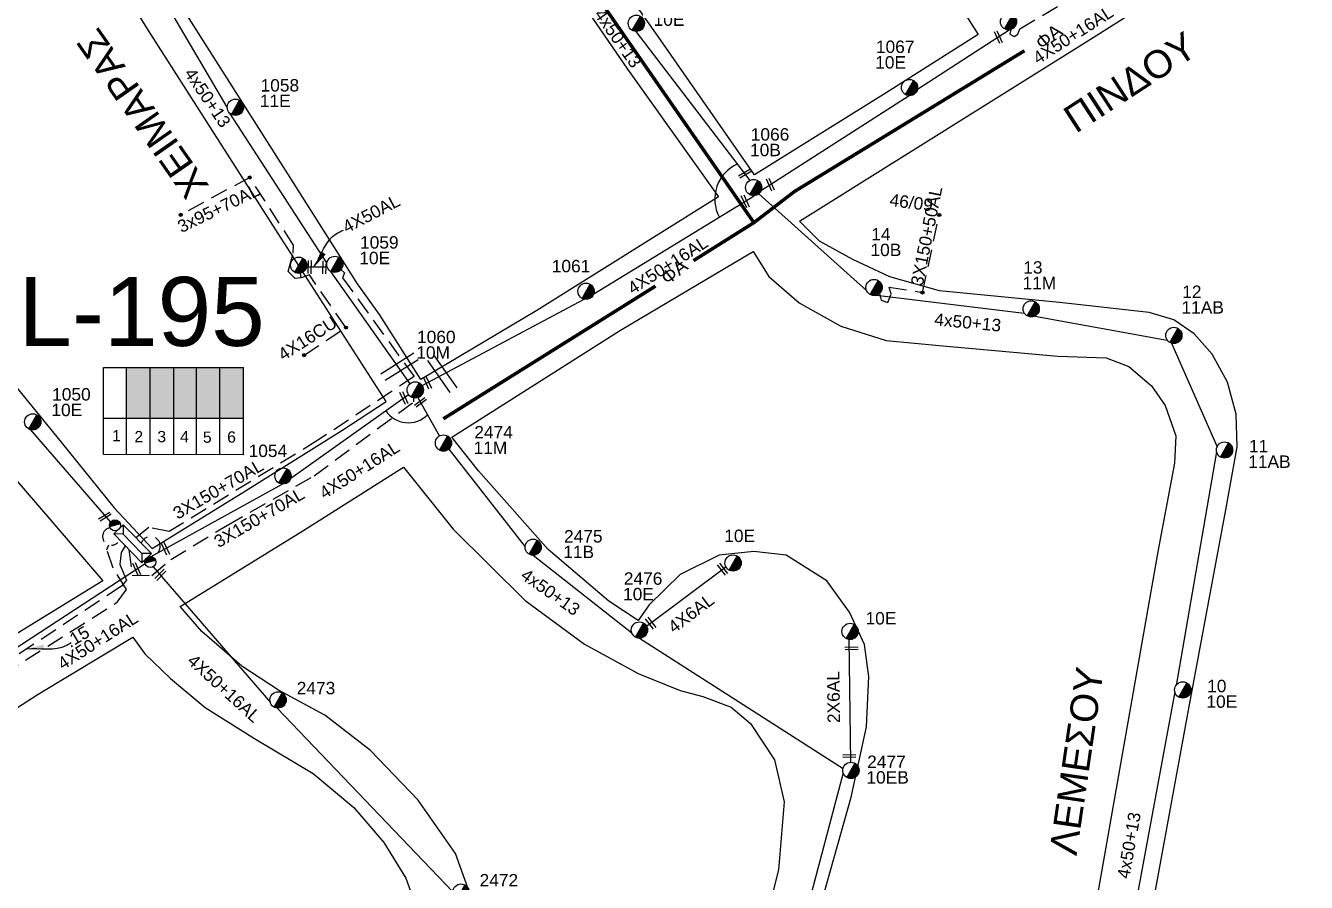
# Model space of a CAD drawing. Header units: millimetres. Extents: x 645 to 3057, y 900 to 1793.
# Drawn here: x 1783.8 to 1969.6, y 1432.7 to 1557 of the extents above; entities that cross this region are included whole.
import ezdxf

# ---------------------------------------------------------------- set-up
doc = ezdxf.new("R2010")
doc.units = ezdxf.units.MM
doc.linetypes.add('DASHED', pattern=[19.05, 12.7, -6.35])
for name, color, linetype in [('Pillar OTE', 7, 'Continuous'), ('Άγνωστα', 7, 'Continuous'), ('Γέφυρες Εναέριου Δικτύου', 7, 'Continuous'), ('Γυμνά εναέρια ΧΤ (3Φ)   4x50AL', 7, 'Continuous'), ('Γυμνά εναέρια ΧΤ και ΦΟΠ (3Φ)   4x50+16AL', 7, 'Continuous'), ('Επιγραφές - Σχήματα', 7, 'Continuous'), ('Καλώδια ΧΤ   2x6AL', 7, 'DASHED'), ('Καλώδια ΧΤ   3x150+50AL', 7, 'DASHED'), ('Καλώδια ΧΤ   3x150AL+50XLPE', 7, 'DASHED'), ('Μηχανική τομή', 7, 'Continuous'), ('Στύλος ΦΜ', 7, 'Continuous'), ('Στύλος ΦΜ @ 1', 7, 'Continuous'), ('Συνδέσεις', 7, 'Continuous'), ('Τομή', 7, 'Continuous'), ('Υποσταθμός εναέριος 2 στύλων', 7, 'Continuous'), ('Υποσταθμός πόλεως', 7, 'Continuous'), ('Υπόβαθρο ΔΕΗ', 7, 'Continuous'), ('Υπόγεια καλώδια Δικτύου ΧΤ και Παρ. ΧΤ - 3X150+70 AL', 7, 'DASHED'), ('Υπόγεια καλώδια Παροχών ΧΤ   .15', 7, 'DASHED'), ('Υπόγεια καλώδια Παροχών ΧΤ   4x16CU', 7, 'DASHED'), ('Υπόγεια καλώδια Παροχών ΧΤ   4x6', 7, 'DASHED')]:
    doc.layers.add(name, color=color, linetype=linetype)
doc.styles.get("Standard").update_dxf_attribs({"font": 'arial.ttf'})
doc.linetypes.add('SYN_LINE', pattern='A,0.5,-0.0001,["/\\/\\/\\/",Standard,S=0.1,R=0,X=0,Y=-0.05],-0.25', length=0.7501)
doc.dimstyles.new('ISO-25', dxfattribs={"dimtxt": 2.5, "dimasz": 2.5, "dimexe": 1.25, "dimexo": 0.625, "dimtad": 1, "dimtxsty": 'Standard', "dimcen": 2.5, "dimadec": 0, "dimazin": 0, "dimtfac": 1, "dimtmove": 0, "dimatfit": 3, "dimfxl": 1, "dimarcsym": 0})

# ---------------------------------------------------------------- blocks, each defined once
blk = doc.blocks.new('ΥΠΑΡΧΩΝ ΤΣΙΜΕΝΤΕΝΙΟΣ ΣΤΥΛΟΣ')
at = {"layer": 'Στύλος ΦΜ'}
blk.add_hatch(color=256, dxfattribs=at).paths.add_polyline_path([(-1.29, -2.28, 0.574793), (2.62, 0, 0.268822), (1.3, 2.27)])
blk.add_line((-1.29, -2.28), (1.3, 2.27), dxfattribs=at)
blk.add_circle((0, 0), 2.62, dxfattribs=at)
at = {"layer": 'Στύλος ΦΜ', "flags": 4}
for tag, p in [('ΑΡΙΘΜΟΣ', (-4.68, 8.05)), ('ΤΥΠΟΣ', (-4.91, 3.03))]:
    blk.add_attdef(tag, p, '', height=4, dxfattribs=at)
blk = doc.blocks.new('ΥΠΟΣΤΑΘΜΟΣ ΕΝΑΕΡΙΟΣ ΕΠΙ 2 ΣΤΥΛΩΝ')
at = {"layer": 'Υποσταθμός εναέριος 2 στύλων', "linetype": 'Continuous'}
for points in [[(-11.97, -2.11, 0.574793), (-8.45, -0.07, 0.268822), (-9.64, 1.98)], [(9.68, -2.15, 0.574793), (13.19, -0.1, 0.268822), (12.01, 1.95)]]:
    blk.add_hatch(color=256, dxfattribs=at).paths.add_polyline_path(points)
for p, q in [((-11.97, -2.11), (-9.64, 1.98)), ((9.68, -2.15), (12.01, 1.95))]:
    blk.add_line(p, q, dxfattribs=at)
for centre in [(-10.81, -0.07), (10.84, -0.1)]:
    blk.add_circle(centre, 2.36, dxfattribs=at)
at = {"layer": 'Υποσταθμός πόλεως', "linetype": 'Continuous', "ltscale": 40}
blk.add_lwpolyline([(-8.57, 2.82), (8.57, 2.82), (8.57, -2.82), (-8.57, -2.82)], close=True, dxfattribs=at)
for points in [[(-5.75, 0), (-8.57, 2.82)], [(-8.57, -2.82), (-5.75, 0)], [(-5.75, 0), (5.75, 0)], [(5.75, 0), (8.57, 2.82)], [(8.57, -2.82), (5.75, 0)]]:
    blk.add_lwpolyline(points, dxfattribs=at)
at = {"layer": 'Υποσταθμός εναέριος 2 στύλων', "ltscale": 40, "flags": 1}
for tag, p in [('ΜΕΤΑΣΧΗΜΑΤΙΣΜΟΣ', (14.09, 2.51)), ('ΙΣΧΥΣ', (14.07, -0.28)), ('ΑΡΙΘΜΟΣ', (14.19, -3))]:
    blk.add_attdef(tag, p, '', height=1.8, dxfattribs=at)
blk = doc.blocks.new('ΜΗΧΑΝΙΚΗ ΤΟΜΗ')
at = {"layer": 'Μηχανική τομή', "ltscale": 40}
for p, q in [((-1.89, 0.78), (1.89, 0.78)), ((1.89, 0), (-1.89, 0))]:
    blk.add_line(p, q, dxfattribs=at)
blk = doc.blocks.new('ΤΟΜΗ')
at = {"layer": 'Τομή', "ltscale": 40}
for p, q in [((-5.68, 0), (5.68, 0)), ((5.68, -2.33), (-5.68, -2.33))]:
    blk.add_line(p, q, dxfattribs=at)
blk = doc.blocks.new('_ΣΥΝΔΕΣΗ')
at = {"layer": 'Συνδέσεις', "linetype": 'SYN_LINE', "ltscale": 40}
blk.add_hatch(color=256, dxfattribs=at).paths.add_polyline_path([(0.5, -0.01, 1), (-0.5, -0.01, 1)])
at = {"layer": 'Συνδέσεις'}
blk.add_circle((0, -0.01), 0.5, dxfattribs=at)

msp = doc.modelspace()

# ---------------------------------------------------------------- hatches: boundary and pattern name
at = {"layer": 'Καλώδια ΧΤ   3x150AL+50XLPE', "linetype": 'DASHED', "ltscale": 0.2}
h = msp.add_hatch(color=27, dxfattribs=at)
h.dxf.hatch_style = 1
h.paths.add_polyline_path([(1801.8606, 1507.43183), (1798.42072, 1507.43205), (1798.42026, 1500.07146), (1801.86014, 1500.06812)])
h = msp.add_hatch(color=5, dxfattribs=at)
h.dxf.hatch_style = 1
h.paths.add_polyline_path([(1805.30017, 1507.43162), (1801.8606, 1507.43183), (1801.86014, 1500.06812), (1805.29971, 1500.06478)])
h = msp.add_hatch(color=173, dxfattribs=at)
h.dxf.hatch_style = 1
h.paths.add_polyline_path([(1808.59773, 1507.43141), (1805.30017, 1507.43162), (1805.29971, 1500.06478), (1808.59726, 1500.06157)])
h = msp.add_hatch(color=30, dxfattribs=at)
h.dxf.hatch_style = 1
h.paths.add_polyline_path([(1811.98372, 1507.4312), (1808.59773, 1507.43141), (1808.59726, 1500.06157), (1811.98326, 1500.05829)])
h = msp.add_hatch(color=85, dxfattribs=at)
h.dxf.hatch_style = 1
h.paths.add_polyline_path([(1815.38037, 1507.43099), (1811.98372, 1507.4312), (1811.98326, 1500.05829), (1815.37991, 1500.05499)])

# ---------------------------------------------------------------- linework, layer by layer
at = {"layer": 'Pillar OTE', "ltscale": 40}
for points in [[(1795.09202, 1494.79197), (1795.09281, 1507.43226), (1815.38037, 1507.43099)], [(1798.41993, 1494.78957), (1798.42072, 1507.43205)], [(1801.85981, 1494.78614), (1801.8606, 1507.43183)], [(1805.29938, 1494.7827), (1805.30017, 1507.43162)], [(1808.59693, 1494.77941), (1808.59773, 1507.43141)], [(1811.98293, 1494.77603), (1811.98372, 1507.4312)], [(1815.37958, 1494.89507), (1815.38037, 1507.43099)], [(1795.09235, 1500.07469), (1815.37991, 1500.05499)], [(1815.37957, 1494.76323), (1815.37957, 1494.76323), (1795.09202, 1494.7929)], [(1815.37957, 1494.77264), (1815.37958, 1494.89507)]]:
    msp.add_lwpolyline(points, dxfattribs=at)
at = {"layer": 'Άγνωστα', "color": 30, "linetype": 'DASHED', "ltscale": 0.2}
msp.add_lwpolyline([(1926.71827, 1556.44364), (1926.54189, 1555.75223), (1927.16708, 1555.43086), (1927.73869, 1555.78795), (1928.00662, 1556.55566), (1950.9096, 1570.0529), (1964.78646, 1580.5518)], dxfattribs=at)
at = {"layer": 'Άγνωστα', "color": 85}
for points in [[(1813.04761, 1545.19314), (1797.88566, 1570.94791)], [(1827.49625, 1522.62011), (1813.44043, 1544.29308)], [(1890.16915, 1532.63198), (1905.80007, 1518.54511)], [(1839.56051, 1505.07857), (1828.09095, 1521.34872)], [(1907.21632, 1517.90759), (1928.65551, 1515.30726)], [(1930.16728, 1514.87402), (1949.37767, 1511.40633)], [(1950.01484, 1510.94559), (1956.61175, 1495.91863)], [(1956.55104, 1495.18148), (1950.66583, 1461.32204)], [(1950.49089, 1460.37103), (1944.45283, 1427.67196)]]:
    msp.add_lwpolyline(points, dxfattribs=at)
at = {"layer": 'Άγνωστα', "color": 27}
for points in [[(1872.29357, 1556.18032), (1888.83882, 1534.5599)], [(1784.44498, 1498.42882), (1796.09923, 1484.98021)]]:
    msp.add_lwpolyline(points, dxfattribs=at)
at = {"layer": 'Άγνωστα', "color": 85, "linetype": 'DASHED', "ltscale": 0.2}
msp.add_lwpolyline([(1823.75485, 1520.43914), (1822.91325, 1520.31868), (1821.8716, 1521.35982), (1822.59759, 1524.01001), (1822.66073, 1525.14581), (1816.31214, 1534.98549), (1806.27686, 1529.57914)], dxfattribs=at)
at = {"layer": 'Άγνωστα', "color": 30}
for points in [[(1840.67321, 1503.04981), (1843.81715, 1497.48429)], [(1845.19067, 1495.58544), (1856.24073, 1481.40744)], [(1857.39825, 1480.18609), (1871.72396, 1468.94789)], [(1872.84617, 1468.16302), (1902.36553, 1449.27979)], [(1902.38646, 1448.62235), (1891.83712, 1408.76652)]]:
    msp.add_lwpolyline(points, dxfattribs=at)
at = {"layer": 'Άγνωστα', "color": 27, "linetype": 'DASHED', "ltscale": 0.2}
msp.add_arc((1796.24378, 1482.92164), 1.27465, 99.3064389, 315.9124283, dxfattribs=at)
at = {"layer": 'Άγνωστα', "color": 5, "linetype": 'DASHED', "ltscale": 0.2}
msp.add_arc((1801.9259, 1481.50225), 1.40826, 315.5448746, 162.6659905, dxfattribs=at)
at = {"layer": 'Γέφυρες Εναέριου Δικτύου'}
msp.add_arc((1839.29734, 1503.33437), 3.92295, 213.5480055, 315.1078273, dxfattribs=at)
at = {"layer": 'Γυμνά εναέρια ΧΤ (3Φ)   4x50AL', "color": 85}
msp.add_lwpolyline([(1827.55389, 1521.95512), (1824.56079, 1521.99499)], dxfattribs=at)
at = {"layer": 'Γυμνά εναέρια ΧΤ και ΦΟΠ (3Φ)   4x50+16AL', "color": 27}
for points in [[(1913.16171, 1547.79342), (1926.48055, 1556.3947)], [(1890.52286, 1533.16488), (1911.94591, 1546.85957)], [(1866.21613, 1518.11587), (1889.463, 1532.34912)], [(1841.29467, 1504.81684), (1864.82492, 1517.33491)]]:
    msp.add_lwpolyline(points, dxfattribs=at)
at = {"layer": 'Γυμνά εναέρια ΧΤ και ΦΟΠ (3Φ)   4x50+16AL', "color": 30}
for points in [[(1822.26134, 1491.36176), (1839.32963, 1503.51795)], [(1802.02261, 1480.01355), (1821.01106, 1490.51449)]]:
    msp.add_lwpolyline(points, dxfattribs=at)
at = {"layer": 'Γυμνά εναέρια ΧΤ και ΦΟΠ (3Φ)   4x50+16AL', "color": 173}
msp.add_lwpolyline([(1778.15429, 1464.01131), (1801.11979, 1479.01344)], dxfattribs=at)
at = {"layer": 'Γυμνά εναέρια ΧΤ και ΦΟΠ (3Φ)   4x50+16AL', "color": 5}
for points in [[(1802.31153, 1478.53194), (1819.29995, 1458.82392)], [(1820.29872, 1458.02919), (1845.76015, 1431.35299)]]:
    msp.add_lwpolyline(points, dxfattribs=at)
at = {"layer": 'Επιγραφές - Σχήματα'}
msp.add_arc((1889.30936, 1531.87159), 5.55224, 114.3076955, 208.1009511, dxfattribs=at)
at = {"layer": 'Καλώδια ΧΤ   2x6AL', "color": 30, "linetype": 'SYN_LINE', "ltscale": 20}
msp.add_lwpolyline([(1903.49276, 1450.16474), (1903.2585, 1467.96791)], dxfattribs=at)
at = {"layer": 'Καλώδια ΧΤ   3x150+50AL', "color": 85, "ltscale": 0.2}
msp.add_lwpolyline([(1907.648, 1518.14812), (1907.87715, 1517.17019), (1908.87355, 1516.86111), (1909.35456, 1518.08025), (1909.06252, 1519.07616), (1913.88987, 1518.30347), (1916.3203, 1529.54963)], dxfattribs=at)
at = {"layer": 'Υπόβαθρο ΔΕΗ'}
for points in [[(1899.57487, 1590.59429), (1907.8938, 1577.8454), (1921.96649, 1555.71672), (1908.59853, 1547.26961), (1889.50972, 1535.37804), (1875.5451, 1555.4213), (1862.40464, 1574.16131), (1851.18851, 1590.59429), (1838.82628, 1608.11587), (1826.11047, 1626.17497), (1815.36119, 1641.40869), (1810.6772, 1648.14267), (1818.6518, 1651.38808), (1834.03332, 1657.67667), (1842.66844, 1661.17742), (1845.36287, 1655.80176), (1849.25972, 1649.43673), (1854.49889, 1641.97712), (1859.89502, 1634.9307), (1867.16408, 1626.29714), (1875.1559, 1617.41737), (1880.44198, 1611.08301), (1884.58669, 1604.6011), (1888.74174, 1607.16458)], [(1843.57615, 1590.59429), (1858.80326, 1568.6364), (1871.11342, 1550.70512), (1884.29612, 1532.20289), (1857.93277, 1515.67283), (1841.13335, 1505.69736), (1835.13664, 1515.10452), (1831.94558, 1519.55347), (1821.83005, 1535.52702), (1807.85754, 1557.50721), (1793.30884, 1580.67836), (1776.93411, 1575.92637), (1772.1154, 1590.59429), (1766.60295, 1607.28009), (1758.98967, 1630.21501), (1782.24378, 1637.96836), (1804.92295, 1645.60027), (1818.27394, 1626.65394), (1833.32434, 1605.14441)]]:
    msp.add_lwpolyline(points, close=True, dxfattribs=at)
for points in [[(1995.70565, 1431.42804), (1944.54478, 1387.68055), (1943.66891, 1403.71806), (1944.70471, 1415.53213), (1947.97101, 1433.14444), (1952.44855, 1457.69841), (1957.86641, 1486.7856), (1959.53961, 1495.90781), (1959.39159, 1500.64219), (1958.14822, 1505.28779), (1955.88974, 1509.35836), (1953.3142, 1512.31734), (1950.32419, 1514.32945), (1946.75005, 1515.38873), (1933.75917, 1516.84348), (1916.35541, 1518.53363), (1909.14228, 1520.59353), (1903.78192, 1523.06978), (1898.94071, 1525.76875), (1896.03904, 1528.62846), (1938.65396, 1555.29587), (1965.08166, 1572.05711)], [(1836.08053, 1502.49835), (1820.42154, 1526.85299), (1801.64161, 1556.29496), (1794.11144, 1568.41621), (1782.68425, 1564.55421), (1760.51292, 1554.7889), (1750.24893, 1549.56252), (1763.56269, 1528.88019), (1774.21269, 1514.62986), (1788.93961, 1496.57214), (1796.66377, 1487.08098), (1802.13455, 1481.15444), (1815.70776, 1489.55967), (1829.66821, 1498.27247), (1836.08053, 1502.49835)], [(1795.02086, 1476.49814), (1771.59929, 1462.13825), (1757.36861, 1453.01113), (1743.69357, 1472.86151), (1736.22723, 1486.145), (1732.17913, 1494.63878), (1730.01818, 1500.15237), (1728.95833, 1505.37062), (1728.63292, 1515.09345), (1730.13732, 1520.0286), (1732.82006, 1528.77478), (1737.56074, 1537.42385), (1743.30599, 1544.93061), (1751.61238, 1530.8857), (1757.20493, 1522.52815), (1767.39534, 1509.2896), (1776.27181, 1498.19219), (1795.02086, 1476.49814)], [(1899.1223, 1429.49298), (1903.52928, 1445.10085), (1905.74856, 1455.31305), (1906.12554, 1462.62163), (1905.45556, 1467.2255), (1903.32003, 1471.91307), (1899.99946, 1476.46298), (1894.13718, 1480.18793), (1889.4055, 1480.73201), (1884.39185, 1480.18568), (1878.73893, 1477.3815), (1874.25848, 1472.98691), (1872.6673, 1470.72683), (1868.37589, 1473.54714), (1859.57997, 1481.02271), (1849.47073, 1492.44602), (1845.64061, 1497.30897), (1870.10898, 1512.84628), (1889.30538, 1524.2313), (1891.5963, 1520.64393), (1895.98721, 1516.78941), (1902.05813, 1513.43101), (1908.60603, 1511.35265), (1916.81513, 1510.58938), (1933.49494, 1509.05343), (1940.52042, 1508.82445), (1943.80432, 1507.56463), (1947.12614, 1504.77868), (1949.08911, 1501.89578), (1950.6164, 1497.50697), (1950.46366, 1493.53796), (1948.09591, 1480.95733), (1937.72863, 1422.17744)], [(1849.55233, 1427.52118), (1846.17034, 1436.94038), (1840.76032, 1444.68379), (1833.80466, 1451.87601), (1827.21311, 1457.00687), (1820.47366, 1460.64396), (1815.16225, 1464.114), (1809.33669, 1469.12081), (1806.20006, 1472.74808), (1823.98965, 1483.75258), (1838.58984, 1492.9869), (1845.80939, 1483.96734), (1856.26327, 1473.60821), (1864.88718, 1467.30989), (1872.65708, 1463.03332), (1878.74864, 1460.57532), (1882.03174, 1459.70668), (1886.1356, 1458.16244), (1888.93588, 1455.79781), (1892.41209, 1450.53773), (1893.8137, 1444.42582), (1892.99293, 1434.58127), (1889.55678, 1421.03098)], [(1769.46531, 1449.66648), (1785.61952, 1460.02209), (1799.34948, 1468.33355), (1801.11041, 1465.86946), (1804.83348, 1462.32417), (1809.86323, 1458.11426), (1816.97976, 1453.61099), (1825.48681, 1448.53722), (1831.38428, 1443.61328), (1835.74236, 1438.53782), (1838.96785, 1433.36928), (1842.35548, 1423.92189), (1844.30473, 1411.67369), (1843.9979, 1401.36383), (1842.30837, 1391.07793), (1841.07765, 1382.40401)]]:
    msp.add_lwpolyline(points, dxfattribs=at)
at = {"layer": 'Υπόβαθρο ΔΕΗ', "color": 85, "const_width": 0.5}
for points in [[(1864.81197, 1563.97026), (1889.43202, 1528.43343)], [(1928.67827, 1553.3696), (1895.3105, 1532.9461), (1889.43202, 1528.43343), (1880.66626, 1522.92257)], [(1875.16543, 1519.23346), (1844.38295, 1499.97916)]]:
    msp.add_lwpolyline(points, dxfattribs=at)
at = {"layer": 'Υπόγεια καλώδια Δικτύου ΧΤ και Παρ. ΧΤ - 3X150+70 AL', "color": 85, "ltscale": 0.2}
msp.add_lwpolyline([(1829.54361, 1521.61755), (1830.04393, 1521.14683), (1829.75085, 1520.44893), (1840.14277, 1506.12139), (1826.20645, 1496.86849), (1804.62163, 1483.62883), (1801.66808, 1484.23621), (1799.80273, 1482.72441)], dxfattribs=at)
at = {"layer": 'Υπόγεια καλώδια Δικτύου ΧΤ και Παρ. ΧΤ - 3X150+70 AL', "color": 30, "ltscale": 0.2}
msp.add_lwpolyline([(1798.78312, 1481.01687), (1799.23129, 1477.29122), (1802.11316, 1477.25476), (1804.84911, 1479.55187), (1813.06297, 1484.57324), (1825.64846, 1491.68852), (1840.09513, 1502.45918), (1840.11087, 1503.00949)], dxfattribs=at)
at = {"layer": 'Υπόγεια καλώδια Δικτύου ΧΤ και Παρ. ΧΤ - 3X150+70 AL', "color": 27, "ltscale": 0.2}
msp.add_lwpolyline([(1758.257, 1450.87899), (1759.75501, 1450.31211), (1760.31272, 1451.23405), (1777.66905, 1461.78996), (1779.01629, 1461.59759), (1779.96801, 1462.01881), (1780.56459, 1462.93314), (1797.09259, 1473.38938), (1798.4162, 1475.22121), (1796.48169, 1478.34209), (1795.59927, 1480.98806), (1795.86241, 1481.70538)], dxfattribs=at)
at = {"layer": 'Υπόγεια καλώδια Παροχών ΧΤ   .15', "color": 173, "ltscale": 0.2}
msp.add_lwpolyline([(1798.25004, 1481.56617), (1797.63649, 1480.57669), (1797.46526, 1478.86531), (1798.45302, 1476.58257), (1797.69586, 1475.69965), (1779.58233, 1463.71381), (1779.20797, 1462.56356), (1778.43152, 1462.60513), (1777.83532, 1462.85458), (1777.60766, 1463.19513)], dxfattribs=at)
at = {"layer": 'Υπόγεια καλώδια Παροχών ΧΤ   4x16CU', "color": 85, "ltscale": 0.2}
msp.add_lwpolyline([(1824.20401, 1509.21444), (1830.25425, 1513.22215), (1824.97553, 1520.84584), (1823.75485, 1520.43914), (1823.66071, 1521.10779)], dxfattribs=at)
at = {"layer": 'Υπόγεια καλώδια Παροχών ΧΤ   4x6', "color": 30, "linetype": 'SYN_LINE', "ltscale": 15}
msp.add_lwpolyline([(1873.8723, 1469.89721), (1885.3701, 1478.52409)], dxfattribs=at)

# ---------------------------------------------------------------- block references
at = {"layer": 'Μηχανική τομή'}
for p, xscale, yscale, zscale, rotation in [((1924.72261, 1555.25943), 0.4999999999999802, 0.4999999999999802, 0.4999999999999802, 294.3335332513532), ((1888.22001, 1535.36853), 0.4999999999998874, 0.4999999999998874, 0.4999999999998874, 29.59005513088809), ((1891.64914, 1533.88486), 0.4999999999999802, 0.4999999999999802, 0.4999999999999802, 294.3335332513532), ((1887.99757, 1531.45189), 0.4999999999999802, 0.4999999999999802, 0.4999999999999802, 294.3335332513532), ((1824.80163, 1521.99178), 0.500000000000002, 0.500000000000002, 0.500000000000002, 268.0985849030341), ((1826.94862, 1521.96318), 0.500000000000002, 0.500000000000002, 0.500000000000002, 268.0985849030341), ((1841.90567, 1505.14189), 0.4999999999999802, 0.4999999999999802, 0.4999999999999802, 294.3335332513532), ((1838.48929, 1502.91946), 0.4999999999999802, 0.4999999999999802, 0.4999999999999802, 294.3335332513532), ((1840.96353, 1502.53587), 0.4999999999998713, 0.4999999999998713, 0.4999999999998713, 216.2280232031609), ((1795.40227, 1485.63718), 0.5000000000000762, 0.5000000000000762, 0.5000000000000762, 31.5063560506031), ((1803.90564, 1481.0549), 0.4999999999999802, 0.4999999999999802, 0.4999999999999802, 294.3335332513532), ((1799.74159, 1478.11314), 0.4999999999999802, 0.4999999999999802, 0.4999999999999802, 294.3335332513532), ((1884.72331, 1478.03879), 0.4999999999997384, 0.4999999999997384, 0.4999999999997384, 307.3531264538436), ((1803.21562, 1477.48312), 0.499999999999782, 0.499999999999782, 0.499999999999782, 224.9914381358507), ((1874.30669, 1470.22314), 0.4999999999997384, 0.4999999999997384, 0.4999999999997384, 307.3531264538436), ((1903.59091, 1466.89126), 0.4999999999997113, 0.4999999999997113, 0.4999999999997113, 181.3856891734287), ((1903.25681, 1451.24801), 0.4999999999997113, 0.4999999999997113, 0.4999999999997113, 181.3856891734287)]:
    msp.add_blockref('ΜΗΧΑΝΙΚΗ ΤΟΜΗ', p, dxfattribs=dict(at, xscale=xscale, yscale=yscale, zscale=zscale, rotation=rotation))
at = {"layer": 'Στύλος ΦΜ @ 1', "ltscale": 40}
ref = msp.add_blockref('ΥΠΑΡΧΩΝ ΤΣΙΜΕΝΤΕΝΙΟΣ ΣΤΥΛΟΣ', (1926.3632, 1557.56661), dxfattribs=dict(at, xscale=0.4499999999998181, yscale=0.4499999999998181, zscale=0.4499999999998181))
ref.add_attrib('ΤΥΠΟΣ', '10EB', (1926.52386, 1562.62319), dxfattribs={"layer": 'Στύλος ΦΜ', "height": 1.8, "flags": 4})
ref.add_attrib('ΑΡΙΘΜΟΣ', '1073', (1926.63041, 1564.88547), dxfattribs={"layer": 'Στύλος ΦΜ', "height": 1.8, "flags": 4})
ref = msp.add_blockref('ΥΠΑΡΧΩΝ ΤΣΙΜΕΝΤΕΝΙΟΣ ΣΤΥΛΟΣ', (1872.3818, 1557.35478), dxfattribs=dict(at, xscale=0.4499999999998181, yscale=0.4499999999998181, zscale=0.4499999999998181))
ref.add_attrib('ΤΥΠΟΣ', '10E', (1874.88581, 1556.98362), dxfattribs={"layer": 'Στύλος ΦΜ', "height": 1.8, "flags": 4})
ref.add_attrib('ΑΡΙΘΜΟΣ', '1065', (1874.99236, 1559.24591), dxfattribs={"layer": 'Στύλος ΦΜ', "height": 1.8, "flags": 4})
ref = msp.add_blockref('ΥΠΑΡΧΩΝ ΤΣΙΜΕΝΤΕΝΙΟΣ ΣΤΥΛΟΣ', (1912.00912, 1548.03564), dxfattribs=dict(at, xscale=0.4499999999998181, yscale=0.4499999999998181, zscale=0.4499999999998181))
ref.add_attrib('ΤΥΠΟΣ', '10E', (1907.02443, 1550.78757), dxfattribs={"layer": 'Στύλος ΦΜ', "height": 1.8, "flags": 4})
ref.add_attrib('ΑΡΙΘΜΟΣ', '1067', (1907.13098, 1553.04986), dxfattribs={"layer": 'Στύλος ΦΜ', "height": 1.8, "flags": 4})
ref = msp.add_blockref('ΥΠΑΡΧΩΝ ΤΣΙΜΕΝΤΕΝΙΟΣ ΣΤΥΛΟΣ', (1814.22518, 1545.17132), dxfattribs=dict(at, xscale=0.4499999999998181, yscale=0.4499999999998181, zscale=0.4499999999998181))
ref.add_attrib('ΤΥΠΟΣ', '11E', (1817.77239, 1545.19498), dxfattribs={"layer": 'Στύλος ΦΜ', "height": 1.8, "flags": 4})
ref.add_attrib('ΑΡΙΘΜΟΣ', '1058', (1817.87894, 1547.45727), dxfattribs={"layer": 'Στύλος ΦΜ', "height": 1.8, "flags": 4})
ref = msp.add_blockref('ΥΠΑΡΧΩΝ ΤΣΙΜΕΝΤΕΝΙΟΣ ΣΤΥΛΟΣ', (1889.40159, 1533.52529), dxfattribs=dict(at, xscale=0.4499999999998181, yscale=0.4499999999998181, zscale=0.4499999999998181))
ref.add_attrib('ΤΥΠΟΣ', '10B', (1888.8733, 1538.07722), dxfattribs={"layer": 'Στύλος ΦΜ', "height": 1.8, "flags": 4})
ref.add_attrib('ΑΡΙΘΜΟΣ', '1066', (1888.97985, 1540.3395), dxfattribs={"layer": 'Στύλος ΦΜ', "height": 1.8, "flags": 4})
ref = msp.add_blockref('ΥΠΑΡΧΩΝ ΤΣΙΜΕΝΤΕΝΙΟΣ ΣΤΥΛΟΣ', (1906.87166, 1519.03381), dxfattribs=dict(at, xscale=0.4499999999998181, yscale=0.4499999999998181, zscale=0.4499999999998181))
ref.add_attrib('ΤΥΠΟΣ', '10B', (1906.34337, 1523.58574), dxfattribs={"layer": 'Στύλος ΦΜ', "height": 1.8, "flags": 4})
ref.add_attrib('ΑΡΙΘΜΟΣ', '14', (1906.44992, 1525.84803), dxfattribs={"layer": 'Στύλος ΦΜ', "height": 1.8, "flags": 4})
ref = msp.add_blockref('ΥΠΑΡΧΩΝ ΤΣΙΜΕΝΤΕΝΙΟΣ ΣΤΥΛΟΣ', (1828.65034, 1522.38516), dxfattribs=dict(at, xscale=0.4499999999998181, yscale=0.4499999999998181, zscale=0.4499999999998181))
ref.add_attrib('ΤΥΠΟΣ', '10E', (1832.19756, 1522.40882), dxfattribs={"layer": 'Στύλος ΦΜ', "height": 1.8, "flags": 4})
ref.add_attrib('ΑΡΙΘΜΟΣ', '1059', (1832.30411, 1524.67111), dxfattribs={"layer": 'Στύλος ΦΜ', "height": 1.8, "flags": 4})
at = {"layer": 'Στύλος ΦΜ @ 1', "ltscale": 40, "xscale": 0.4499999999998181, "yscale": 0.4499999999998181, "zscale": 0.4499999999998181}
msp.add_blockref('ΥΠΑΡΧΩΝ ΤΣΙΜΕΝΤΕΝΙΟΣ ΣΤΥΛΟΣ', (1823.41304, 1522.25922), dxfattribs=at)
at = {"layer": 'Στύλος ΦΜ @ 1', "ltscale": 40}
ref = msp.add_blockref('ΥΠΑΡΧΩΝ ΤΣΙΜΕΝΤΕΝΙΟΣ ΣΤΥΛΟΣ', (1865.09637, 1518.48097), dxfattribs=dict(at, xscale=0.4499999999998181, yscale=0.4499999999998181, zscale=0.4499999999998181))
ref.add_attrib('ΤΥΠΟΣ', '1061', (1860.11169, 1521.2329), dxfattribs={"layer": 'Στύλος ΦΜ', "height": 1.8, "flags": 4})
ref = msp.add_blockref('ΥΠΑΡΧΩΝ ΤΣΙΜΕΝΤΕΝΙΟΣ ΣΤΥΛΟΣ', (1929.65296, 1515.93355), dxfattribs=dict(at, xscale=0.4499999999998181, yscale=0.4499999999998181, zscale=0.4499999999998181))
ref.add_attrib('ΤΥΠΟΣ', '11M', (1928.39865, 1518.7767), dxfattribs={"layer": 'Στύλος ΦΜ', "height": 1.8, "flags": 4})
ref.add_attrib('ΑΡΙΘΜΟΣ', '13', (1928.5052, 1521.03899), dxfattribs={"layer": 'Στύλος ΦΜ', "height": 1.8, "flags": 4})
ref = msp.add_blockref('ΥΠΑΡΧΩΝ ΤΣΙΜΕΝΤΕΝΙΟΣ ΣΤΥΛΟΣ', (1950.3468, 1512.07561), dxfattribs=dict(at, xscale=0.4499999999998181, yscale=0.4499999999998181, zscale=0.4499999999998181))
ref.add_attrib('ΤΥΠΟΣ', '11AB', (1951.45501, 1515.24664), dxfattribs={"layer": 'Στύλος ΦΜ', "height": 1.8, "flags": 4})
ref.add_attrib('ΑΡΙΘΜΟΣ', '12', (1951.56155, 1517.50893), dxfattribs={"layer": 'Στύλος ΦΜ', "height": 1.8, "flags": 4})
ref = msp.add_blockref('ΥΠΑΡΧΩΝ ΤΣΙΜΕΝΤΕΝΙΟΣ ΣΤΥΛΟΣ', (1840.31025, 1504.17026), dxfattribs=dict(at, xscale=0.4499999999998181, yscale=0.4499999999998181, zscale=0.4499999999998181))
ref.add_attrib('ΤΥΠΟΣ', '10M', (1840.46356, 1508.69662), dxfattribs={"layer": 'Στύλος ΦΜ', "height": 1.8, "flags": 4})
ref.add_attrib('ΑΡΙΘΜΟΣ', '1060', (1840.57011, 1510.9589), dxfattribs={"layer": 'Στύλος ΦΜ', "height": 1.8, "flags": 4})
ref = msp.add_blockref('ΥΠΑΡΧΩΝ ΤΣΙΜΕΝΤΕΝΙΟΣ ΣΤΥΛΟΣ', (1784.8334, 1499.5407), dxfattribs=dict(at, xscale=0.4499999999998181, yscale=0.4499999999998181, zscale=0.4499999999998181))
ref.add_attrib('ΤΥΠΟΣ', '10E', (1787.54007, 1500.36906), dxfattribs={"layer": 'Στύλος ΦΜ', "height": 1.8, "flags": 4})
ref.add_attrib('ΑΡΙΘΜΟΣ', '1050', (1787.64662, 1502.63135), dxfattribs={"layer": 'Στύλος ΦΜ', "height": 1.8, "flags": 4})
ref = msp.add_blockref('ΥΠΑΡΧΩΝ ΤΣΙΜΕΝΤΕΝΙΟΣ ΣΤΥΛΟΣ', (1844.40772, 1496.46529), dxfattribs=dict(at, xscale=0.4499999999998181, yscale=0.4499999999998181, zscale=0.4499999999998181))
ref.add_attrib('ΤΥΠΟΣ', '11M', (1848.77579, 1494.87793), dxfattribs={"layer": 'Στύλος ΦΜ', "height": 1.8, "flags": 4})
ref.add_attrib('ΑΡΙΘΜΟΣ', '2474', (1848.88234, 1497.14022), dxfattribs={"layer": 'Στύλος ΦΜ', "height": 1.8, "flags": 4})
ref = msp.add_blockref('ΥΠΑΡΧΩΝ ΤΣΙΜΕΝΤΕΝΙΟΣ ΣΤΥΛΟΣ', (1821.12917, 1491.68632), dxfattribs=dict(at, xscale=0.4499999999998181, yscale=0.4499999999998181, zscale=0.4499999999998181))
ref.add_attrib('ΤΥΠΟΣ', '1054', (1816.14449, 1494.43826), dxfattribs={"layer": 'Στύλος ΦΜ', "height": 1.8, "flags": 4})
ref = msp.add_blockref('ΥΠΑΡΧΩΝ ΤΣΙΜΕΝΤΕΝΙΟΣ ΣΤΥΛΟΣ', (1957.69582, 1495.45827), dxfattribs=dict(at, xscale=0.4499999999998181, yscale=0.4499999999998181, zscale=0.4499999999998181))
ref.add_attrib('ΤΥΠΟΣ', '11AB', (1961.13378, 1492.86678), dxfattribs={"layer": 'Στύλος ΦΜ', "height": 1.8, "flags": 4})
ref.add_attrib('ΑΡΙΘΜΟΣ', '11', (1961.24032, 1495.12907), dxfattribs={"layer": 'Στύλος ΦΜ', "height": 1.8, "flags": 4})
ref = msp.add_blockref('ΥΠΑΡΧΩΝ ΤΣΙΜΕΝΤΕΝΙΟΣ ΣΤΥΛΟΣ', (1857.41769, 1481.3637), dxfattribs=dict(at, xscale=0.4499999999998181, yscale=0.4499999999998181, zscale=0.4499999999998181))
ref.add_attrib('ΤΥΠΟΣ', '11B', (1861.78576, 1479.77635), dxfattribs={"layer": 'Στύλος ΦΜ', "height": 1.8, "flags": 4})
ref.add_attrib('ΑΡΙΘΜΟΣ', '2475', (1861.8923, 1482.03864), dxfattribs={"layer": 'Στύλος ΦΜ', "height": 1.8, "flags": 4})
ref = msp.add_blockref('ΥΠΑΡΧΩΝ ΤΣΙΜΕΝΤΕΝΙΟΣ ΣΤΥΛΟΣ', (1886.4153, 1479.06695), dxfattribs=dict(at, xscale=0.4499999999998181, yscale=0.4499999999998181, zscale=0.4499999999998181))
ref.add_attrib('ΤΥΠΟΣ', '10E', (1885.13338, 1482.1091), dxfattribs={"layer": 'Στύλος ΦΜ', "height": 1.8, "flags": 4})
ref = msp.add_blockref('ΥΠΑΡΧΩΝ ΤΣΙΜΕΝΤΕΝΙΟΣ ΣΤΥΛΟΣ', (1872.83428, 1469.34073), dxfattribs=dict(at, xscale=0.4499999999998181, yscale=0.4499999999998181, zscale=0.4499999999998181))
ref.add_attrib('ΤΥΠΟΣ', '10E', (1870.45691, 1473.65324), dxfattribs={"layer": 'Στύλος ΦΜ', "height": 1.8, "flags": 4})
ref.add_attrib('ΑΡΙΘΜΟΣ', '2476', (1870.56346, 1475.91553), dxfattribs={"layer": 'Στύλος ΦΜ', "height": 1.8, "flags": 4})
ref = msp.add_blockref('ΥΠΑΡΧΩΝ ΤΣΙΜΕΝΤΕΝΙΟΣ ΣΤΥΛΟΣ', (1903.39205, 1469.13808), dxfattribs=dict(at, xscale=0.4499999999998181, yscale=0.4499999999998181, zscale=0.4499999999998181))
ref.add_attrib('ΤΥΠΟΣ', '10E', (1905.62403, 1470.14707), dxfattribs={"layer": 'Στύλος ΦΜ', "height": 1.8, "flags": 4})
ref = msp.add_blockref('ΥΠΑΡΧΩΝ ΤΣΙΜΕΝΤΕΝΙΟΣ ΣΤΥΛΟΣ', (1951.6346, 1460.65224), dxfattribs=dict(at, xscale=0.4499999999998181, yscale=0.4499999999998181, zscale=0.4499999999998181))
ref.add_attrib('ΤΥΠΟΣ', '10E', (1955.07255, 1458.06075), dxfattribs={"layer": 'Στύλος ΦΜ', "height": 1.8, "flags": 4})
ref.add_attrib('ΑΡΙΘΜΟΣ', '10', (1955.1791, 1460.32303), dxfattribs={"layer": 'Στύλος ΦΜ', "height": 1.8, "flags": 4})
ref = msp.add_blockref('ΥΠΑΡΧΩΝ ΤΣΙΜΕΝΤΕΝΙΟΣ ΣΤΥΛΟΣ', (1820.41568, 1459.20114), dxfattribs=dict(at, xscale=0.4499999999998181, yscale=0.4499999999998181, zscale=0.4499999999998181))
ref.add_attrib('ΤΥΠΟΣ', '2473', (1823.12234, 1460.0295), dxfattribs={"layer": 'Στύλος ΦΜ', "height": 1.8, "flags": 4})
ref = msp.add_blockref('ΥΠΑΡΧΩΝ ΤΣΙΜΕΝΤΕΝΙΟΣ ΣΤΥΛΟΣ', (1903.50634, 1448.98705), dxfattribs=dict(at, xscale=0.4499999999998181, yscale=0.4499999999998181, zscale=0.4499999999998181))
ref.add_attrib('ΤΥΠΟΣ', '10EB', (1905.75435, 1447.07216), dxfattribs={"layer": 'Στύλος ΦΜ', "height": 1.8, "flags": 4})
ref.add_attrib('ΑΡΙΘΜΟΣ', '2477', (1905.86089, 1449.33445), dxfattribs={"layer": 'Στύλος ΦΜ', "height": 1.8, "flags": 4})
ref = msp.add_blockref('ΥΠΑΡΧΩΝ ΤΣΙΜΕΝΤΕΝΙΟΣ ΣΤΥΛΟΣ', (1846.93765, 1431.32776), dxfattribs=dict(at, xscale=0.4499999999998181, yscale=0.4499999999998181, zscale=0.4499999999998181))
ref.add_attrib('ΤΥΠΟΣ', '2472', (1849.64431, 1432.15612), dxfattribs={"layer": 'Στύλος ΦΜ', "height": 1.8, "flags": 4})
at = {"layer": 'Συνδέσεις', "xscale": 0.4499999999998181, "yscale": 0.4499999999998181, "zscale": 0.4499999999998181}
for p in [(1816.31214, 1534.98549), (1806.27686, 1529.57914), (1916.3203, 1529.54963), (1913.88987, 1518.30347), (1830.25425, 1513.22215), (1824.20401, 1509.21444)]:
    msp.add_blockref('_ΣΥΝΔΕΣΗ', p, dxfattribs=at)
at = {"layer": 'Τομή'}
for p, xscale, yscale, zscale, rotation in [((1838.34969, 1507.0353), 0.4999999999999432, 0.4999999999999432, 0.4999999999999432, 212.2218301718739), ((1843.7595, 1506.12813), 0.500000000000007, 0.500000000000007, 0.500000000000007, 125.104061157438)]:
    msp.add_blockref('ΤΟΜΗ', p, dxfattribs=dict(at, xscale=xscale, yscale=yscale, zscale=zscale, rotation=rotation))
at = {"layer": 'Υποσταθμός εναέριος 2 στύλων', "xscale": 0.3411414535805522, "yscale": 0.3411414535805522, "zscale": 0.3411414535805522, "rotation": 134.1411164471118}
msp.add_blockref('ΥΠΟΣΤΑΘΜΟΣ ΕΝΑΕΡΙΟΣ ΕΠΙ 2 ΣΤΥΛΩΝ', (1799.31302, 1481.84993), dxfattribs=at)

# ---------------------------------------------------------------- texts
at = {"ltscale": 30, "char_height": 1.63441, "width": 11.2572904, "attachment_point": 1}
for s, insert in [('1', (1796.33818, 1498.35329)), ('2', (1799.57665, 1498.21983)), ('3', (1802.90724, 1498.21983)), ('4', (1806.21074, 1498.21983)), ('5', (1809.51425, 1498.13865)), ('6', (1813.03438, 1498.16571))]:
    msp.add_mtext(s, dxfattribs=dict(at, insert=insert))
at = {"layer": 'Γυμνά εναέρια ΧΤ (3Φ)   4x50AL', "color": 7, "insert": (1829.53948, 1528.45106), "char_height": 1.8, "width": 168.3717627, "attachment_point": 1, "rotation": 27.655416}
msp.add_mtext('4X50AL', dxfattribs=at)
at = {"layer": 'Γυμνά εναέρια ΧΤ και ΦΟΠ (3Φ)   4x50+16AL', "color": 7, "char_height": 1.8, "width": 168.3717627, "attachment_point": 1}
for insert, rotation in [((1929.67619, 1552.85796), 32.7227518), ((1870.89581, 1519.46442), 32.7227518), ((1826.16165, 1489.78032), 32.7227518), ((1788.21071, 1464.99621), 32.7227518), ((1808.32014, 1466.00714), 317.6163047)]:
    msp.add_mtext('4X50+16AL', dxfattribs=dict(at, insert=insert, rotation=rotation))
at = {"layer": 'Επιγραφές - Σχήματα', "color": 7, "char_height": 1.8, "width": 168.3717627, "attachment_point": 1}
for s, insert, rotation in [('4x50+13', (1867.65213, 1559.6765), 305.1083868), ('4x50+13', (1808.21923, 1551.09695), 304.0984735), ('3x95+70AL', (1805.61251, 1528.52345), 25.9623351), ('46/09', (1909.26224, 1532.65437), 352.6619666), ('4x50+13', (1915.70442, 1515.33026), 354.5969889), ('4x50+13', (1856.49286, 1478.39694), 324.7005022), ('4x50+13', (1942.10923, 1433.48653), 79.9841011)]:
    msp.add_mtext(s, dxfattribs=dict(at, insert=insert, rotation=rotation))
at = {"layer": 'Επιγραφές - Σχήματα', "char_height": 4, "width": 69.9753744, "attachment_point": 1}
for s, insert, rotation in [('ΧΕΙΜΑΡΑΣ', (1807.19823, 1531.47268), 124.9888367), ('ΠΙΝΔΟΥ', (1933.93228, 1544.65336), 33.0780638), ('ΛΕΜΕΣΟΥ', (1932.26264, 1437.10374), 81.6672446)]:
    msp.add_mtext(s, dxfattribs=dict(at, insert=insert, rotation=rotation))
at = {"layer": 'Επιγραφές - Σχήματα', "insert": (1782.75555, 1520.55579), "char_height": 10, "width": 69.9753744, "attachment_point": 1}
msp.add_mtext('L-195', dxfattribs=at)
at = {"layer": 'Καλώδια ΧΤ   2x6AL', "color": 7, "insert": (1900.11973, 1455.84222), "char_height": 1.8, "width": 168.3717627, "attachment_point": 1, "rotation": 90.6299742}
msp.add_mtext('2X6AL', dxfattribs=at)
at = {"layer": 'Καλώδια ΧΤ   3x150+50AL', "color": 7, "insert": (1912.15297, 1519.51792), "char_height": 1.8, "width": 168.3717627, "attachment_point": 1, "rotation": 78.6853338}
msp.add_mtext('3X150+50AL', dxfattribs=at)
at = {"layer": 'Υπόβαθρο ΔΕΗ', "char_height": 1.8, "width": 4.6964718, "attachment_point": 1, "rotation": 38.8058597}
for insert in [(1930.03197, 1554.90851), (1875.70336, 1520.82362)]:
    msp.add_mtext('{\\H1.083x;\\C85;ΦΑ}', dxfattribs=dict(at, insert=insert))
at = {"layer": 'Υπόγεια καλώδια Δικτύου ΧΤ και Παρ. ΧΤ - 3X150+70 AL', "color": 7, "char_height": 1.8, "width": 168.3717627, "attachment_point": 1, "rotation": 30.1615292}
for insert in [(1804.95607, 1486.88638), (1810.89907, 1482.76892)]:
    msp.add_mtext('3X150+70AL', dxfattribs=dict(at, insert=insert))
at = {"layer": 'Υπόγεια καλώδια Παροχών ΧΤ   .15', "color": 7, "insert": (1789.34613, 1468.26229), "char_height": 1.8, "width": 168.3717627, "attachment_point": 1, "rotation": 30.8303633}
msp.add_mtext('.15', dxfattribs=at)
at = {"layer": 'Υπόγεια καλώδια Παροχών ΧΤ   4x16CU', "color": 7, "insert": (1820.19808, 1509.85264), "char_height": 1.8, "width": 168.3717627, "attachment_point": 1, "rotation": 32.6484842}
msp.add_mtext('4X16CU', dxfattribs=at)
at = {"layer": 'Υπόγεια καλώδια Παροχών ΧΤ   4x6', "color": 7, "insert": (1876.76002, 1470.22048), "char_height": 1.8, "width": 168.3717627, "attachment_point": 1, "rotation": 37.1104549}
msp.add_mtext('4X6AL', dxfattribs=at)

# ---------------------------------------------------------------- leaders
at = {"layer": 'Επιγραφές - Σχήματα', "path_type": 1}
for points in [[(1825.61123, 1521.981), (1828.85363, 1526.83552), (1829.90656, 1527.36173)], [(1783.95711, 1466.60863), (1789.75469, 1467.13961), (1790.42716, 1467.52989)]]:
    msp.add_leader(points, dimstyle='ISO-25', override={"dimgap": 0.625, "dimtad": 0}, dxfattribs=at)

doc.saveas('drawing.dxf')
